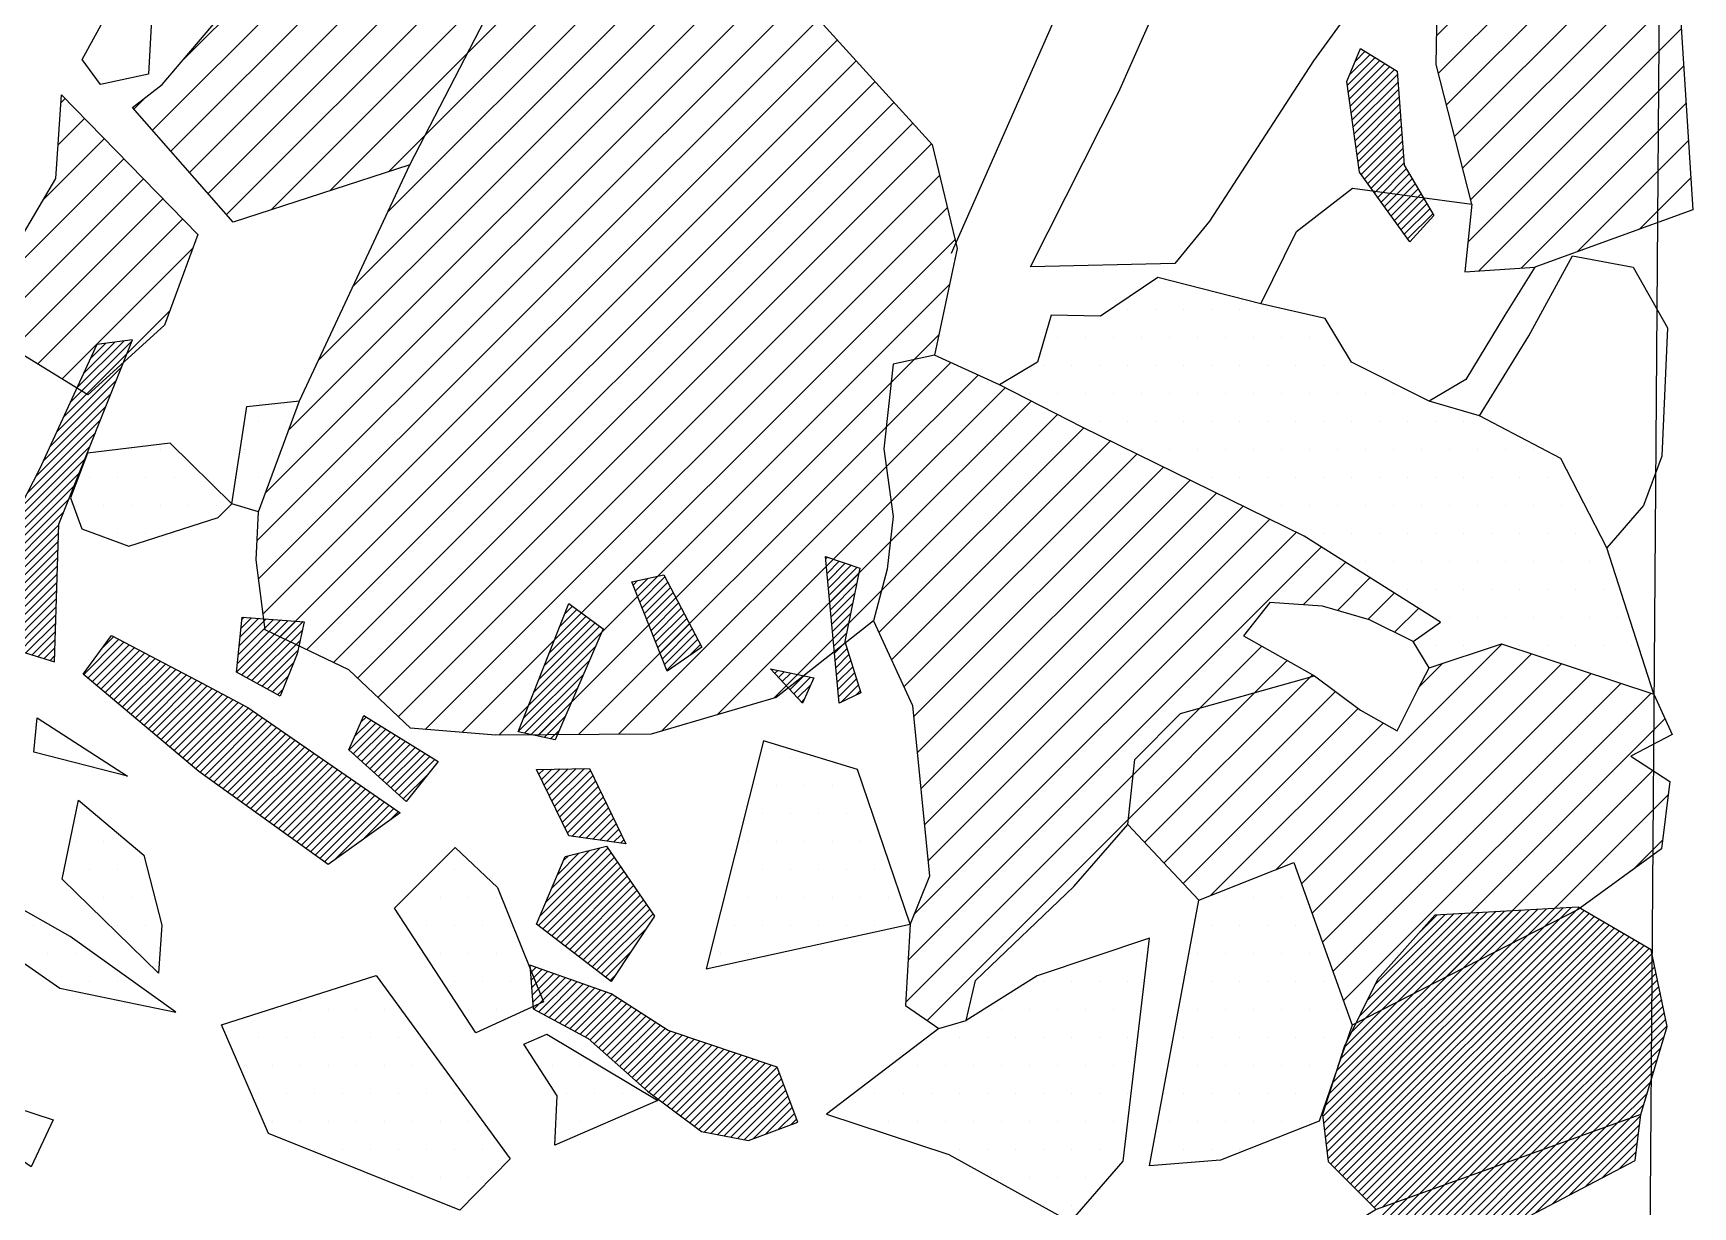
# Model space of a CAD drawing. Header units: metres. Extents: x -3.87 to -2.45, y -18.92 to -15.26.
# Drawn here: x -3.194 to -2.454, y -16.738 to -16.214 of the extents above; entities that cross this region are included whole.
import ezdxf

# ---------------------------------------------------------------- set-up
doc = ezdxf.new("R2010")
doc.units = ezdxf.units.M
doc.header["$LTSCALE"] = 25
doc.header["$MEASUREMENT"] = 0
doc.linetypes.add('STRICHPUNKTX2', pattern=[2, 1, -0.5, 0, -0.5])
doc.layers.get('0').update_dxf_attribs({"linetype": 'CONTINUOUS'})
for name, color, linetype in [('FEUER', 1, 'CONTINUOUS'), ('GRABUNGSGRENZE', 3, 'STRICHPUNKTX2'), ('KNOCHEN', 2, 'CONTINUOUS'), ('KNOCHENSCHRAFF', 2, 'CONTINUOUS'), ('STEINE', 4, 'CONTINUOUS'), ('STEINESCHRAFF', 4, 'CONTINUOUS')]:
    doc.layers.add(name, color=color, linetype=linetype)

# ---------------------------------------------------------------- blocks, each defined once
blk = doc.blocks.new('*X3')
at = {"color": 0}
for p, q in [((-317.754, -1637.923), (-314.996, -1635.164)), ((-317.454, -1637.269), (-315.364, -1635.178)), ((-318.055, -1638.576), (-315.229, -1635.751)), ((-317.154, -1636.615), (-315.769, -1635.231)), ((-316.854, -1635.962), (-316.175, -1635.283)), ((-318.355, -1639.23), (-315.463, -1636.339)), ((-318.655, -1639.884), (-315.697, -1636.926)), ((-319.289, -1641.225), (-316.164, -1638.1)), ((-318.955, -1640.537), (-315.93, -1637.513)), ((-319.666, -1641.956), (-316.398, -1638.687)), ((-320.043, -1642.686), (-316.631, -1639.275)), ((-320.42, -1643.417), (-316.865, -1639.862)), ((-321.174, -1644.878), (-317.332, -1641.036)), ((-320.797, -1644.147), (-317.099, -1640.449)), ((-321.55, -1645.608), (-317.566, -1641.623)), ((-321.927, -1646.338), (-317.8, -1642.211)), ((-322.304, -1647.069), (-318.033, -1642.798)), ((-323.058, -1648.53), (-318.267, -1643.738)), ((-322.681, -1647.799), (-318.254, -1643.372)), ((-323.319, -1649.144), (-318.279, -1644.104)), ((-323.085, -1649.264), (-318.291, -1644.47)), ((-322.851, -1649.384), (-318.304, -1644.836)), ((-284.073, -1644.9), (-283.996, -1644.823)), ((-322.617, -1649.503), (-318.316, -1645.202)), ((-322.383, -1649.623), (-318.328, -1645.568)), ((-284.043, -1645.224), (-283.731, -1644.911)), ((-284.013, -1645.547), (-283.466, -1645)), ((-283.983, -1645.87), (-283.2, -1645.088)), ((-283.953, -1646.194), (-282.935, -1645.177)), ((-283.922, -1646.517), (-282.67, -1645.265)), ((-283.892, -1646.841), (-282.601, -1645.549)), ((-322.15, -1649.743), (-318.341, -1645.934)), ((-321.916, -1649.862), (-318.353, -1646.299)), ((-292.658, -1646.06), (-292.456, -1645.859)), ((-292.557, -1646.313), (-292.007, -1645.763)), ((-292.457, -1646.566), (-291.557, -1645.666)), ((-292.356, -1646.819), (-291.237, -1645.7)), ((-292.256, -1647.073), (-291.116, -1645.932)), ((-292.155, -1647.326), (-290.994, -1646.165)), ((-283.862, -1647.164), (-282.691, -1645.993)), ((-321.682, -1649.982), (-318.365, -1646.665)), ((-321.448, -1650.101), (-318.378, -1647.031)), ((-295.705, -1647.339), (-295.366, -1647.001)), ((-292.055, -1647.579), (-290.873, -1646.397)), ((-291.955, -1647.832), (-290.751, -1646.629)), ((-291.854, -1648.085), (-290.63, -1646.861)), ((-283.832, -1647.487), (-282.782, -1646.437)), ((-283.802, -1647.811), (-282.872, -1646.881)), ((-321.214, -1650.221), (-318.39, -1647.397)), ((-319.727, -1649.087), (-318.402, -1647.763)), ((-310.333, -1649.947), (-308.031, -1647.644)), ((-310.299, -1649.559), (-308.36, -1647.62)), ((-310.258, -1649.164), (-308.689, -1647.595)), ((-310.216, -1648.769), (-309.018, -1647.571)), ((-310.175, -1648.375), (-309.347, -1647.546)), ((-310.134, -1647.98), (-309.676, -1647.522)), ((-310.105, -1650.073), (-307.702, -1647.669)), ((-310.092, -1647.585), (-310.005, -1647.497)), ((-309.878, -1650.198), (-307.372, -1647.693)), ((-296.85, -1650.253), (-294.347, -1647.749)), ((-296.621, -1649.67), (-294.55, -1647.599)), ((-296.392, -1649.087), (-294.754, -1647.45)), ((-296.163, -1648.505), (-294.958, -1647.3)), ((-295.934, -1647.922), (-295.162, -1647.15)), ((-291.754, -1648.338), (-290.509, -1647.093)), ((-291.653, -1648.591), (-290.387, -1647.325)), ((-291.553, -1648.844), (-290.266, -1647.557)), ((-291.452, -1649.097), (-290.144, -1647.789)), ((-283.771, -1648.134), (-282.962, -1647.325)), ((-283.741, -1648.457), (-283.053, -1647.769)), ((-319.457, -1649.171), (-318.415, -1648.129)), ((-319.187, -1649.255), (-318.427, -1648.495)), ((-317.164, -1650.06), (-315.582, -1648.478)), ((-316.3, -1648.843), (-315.813, -1648.356)), ((-309.65, -1650.324), (-307.407, -1648.082)), ((-309.422, -1650.45), (-307.504, -1648.532)), ((-297.309, -1651.418), (-294.066, -1648.176)), ((-297.079, -1650.835), (-294.143, -1647.899)), ((-291.352, -1649.35), (-290.023, -1648.021)), ((-291.251, -1649.603), (-289.901, -1648.253)), ((-291.151, -1649.856), (-289.78, -1648.485)), ((-283.711, -1648.781), (-283.143, -1648.213)), ((-318.917, -1649.339), (-318.439, -1648.861)), ((-318.648, -1649.423), (-318.452, -1649.226)), ((-316.972, -1650.221), (-315.35, -1648.6)), ((-316.78, -1650.383), (-315.119, -1648.722)), ((-316.588, -1650.545), (-314.887, -1648.844)), ((-316.396, -1650.706), (-314.656, -1648.966)), ((-316.204, -1650.868), (-314.424, -1649.088)), ((-316.012, -1651.03), (-314.193, -1649.21)), ((-309.195, -1650.576), (-307.6, -1648.982)), ((-297.538, -1652.001), (-294.337, -1648.8)), ((-290.155, -1649.214), (-289.658, -1648.718)), ((-283.681, -1649.104), (-283.201, -1648.624)), ((-283.651, -1649.427), (-283.117, -1648.894)), ((-283.62, -1649.751), (-283.033, -1649.163)), ((-315.82, -1651.191), (-313.961, -1649.333)), ((-315.628, -1651.353), (-313.73, -1649.455)), ((-315.436, -1651.514), (-313.498, -1649.577)), ((-315.244, -1651.676), (-313.267, -1649.699)), ((-315.052, -1651.838), (-313.036, -1649.821)), ((-314.86, -1651.999), (-312.804, -1649.943)), ((-308.967, -1650.702), (-307.795, -1649.53)), ((-297.767, -1652.583), (-294.607, -1649.424)), ((-286.517, -1649.819), (-286.503, -1649.805)), ((-286.347, -1650.002), (-286.211, -1649.867)), ((-286.176, -1650.185), (-285.919, -1649.928)), ((-286.005, -1650.368), (-285.627, -1649.99)), ((-283.59, -1650.074), (-282.949, -1649.433)), ((-283.56, -1650.397), (-282.865, -1649.703)), ((-283.53, -1650.721), (-282.782, -1649.973)), ((-314.669, -1652.161), (-312.573, -1650.065)), ((-314.477, -1652.323), (-312.341, -1650.187)), ((-314.285, -1652.484), (-312.11, -1650.309)), ((-314.093, -1652.646), (-311.879, -1650.432)), ((-313.901, -1652.808), (-311.649, -1650.555)), ((-313.709, -1652.969), (-311.418, -1650.678)), ((-308.739, -1650.828), (-308.037, -1650.125)), ((-308.512, -1650.954), (-308.278, -1650.72)), ((-297.495, -1652.665), (-294.877, -1650.048)), ((-297.205, -1652.729), (-295.148, -1650.672)), ((-285.835, -1650.551), (-285.336, -1650.052)), ((-285.664, -1650.734), (-285.044, -1650.113)), ((-285.494, -1650.917), (-284.752, -1650.175)), ((-285.323, -1651.1), (-284.734, -1650.511)), ((-283.5, -1651.044), (-282.698, -1650.242)), ((-283.398, -1651.296), (-282.614, -1650.512)), ((-313.517, -1653.131), (-311.188, -1650.801)), ((-313.325, -1653.292), (-310.957, -1650.925)), ((-313.133, -1653.454), (-310.727, -1651.048)), ((-312.941, -1653.616), (-310.496, -1651.171)), ((-312.749, -1653.777), (-310.266, -1651.294)), ((-312.557, -1653.939), (-310.035, -1651.417)), ((-296.915, -1652.792), (-295.418, -1651.296)), ((-285.152, -1651.283), (-285.029, -1651.159)), ((-282.727, -1650.979), (-282.53, -1650.782)), ((-312.365, -1654.101), (-309.807, -1651.542)), ((-312.174, -1654.262), (-309.598, -1651.687)), ((-311.978, -1654.421), (-309.389, -1651.831)), ((-311.773, -1654.568), (-309.18, -1651.976)), ((-311.567, -1654.716), (-308.971, -1652.121)), ((-305.326, -1653.426), (-304.124, -1652.223)), ((-305.075, -1652.821), (-304.342, -1652.088)), ((-304.805, -1652.197), (-304.561, -1651.953)), ((-296.625, -1652.856), (-295.689, -1651.92)), ((-311.361, -1654.864), (-308.762, -1652.265)), ((-311.155, -1655.011), (-308.553, -1652.41)), ((-310.949, -1655.159), (-308.344, -1652.554)), ((-310.743, -1655.307), (-308.135, -1652.699)), ((-310.537, -1655.454), (-307.927, -1652.844)), ((-305.14, -1653.593), (-303.905, -1652.357)), ((-304.954, -1653.761), (-303.686, -1652.492)), ((-304.768, -1653.928), (-303.467, -1652.627)), ((-304.582, -1654.096), (-303.248, -1652.762)), ((-304.396, -1654.263), (-303.03, -1652.896)), ((-296.335, -1652.919), (-295.959, -1652.544)), ((-310.331, -1655.602), (-307.718, -1652.988)), ((-310.126, -1655.75), (-307.509, -1653.133)), ((-309.92, -1655.897), (-307.3, -1653.278)), ((-309.714, -1656.045), (-307.091, -1653.422)), ((-309.508, -1656.193), (-306.882, -1653.567)), ((-309.302, -1656.34), (-306.673, -1653.711)), ((-304.21, -1654.431), (-302.811, -1653.031)), ((-304.024, -1654.598), (-302.592, -1653.166)), ((-303.838, -1654.766), (-302.373, -1653.301)), ((-303.652, -1654.933), (-302.154, -1653.435)), ((-303.466, -1655.101), (-301.936, -1653.57)), ((-303.28, -1655.268), (-301.717, -1653.705)), ((-309.096, -1656.488), (-306.464, -1653.856)), ((-308.89, -1656.636), (-306.255, -1654.001)), ((-308.684, -1656.784), (-306.046, -1654.145)), ((-308.479, -1656.931), (-305.837, -1654.29)), ((-308.273, -1657.079), (-305.628, -1654.435)), ((-303.094, -1655.436), (-301.498, -1653.84)), ((-296.856, -1654.501), (-296.638, -1654.283)), ((-296.741, -1654.74), (-296.276, -1654.275)), ((-296.626, -1654.978), (-295.915, -1654.267)), ((-296.511, -1655.217), (-295.554, -1654.259)), ((-296.396, -1655.455), (-295.192, -1654.252)), ((-296.281, -1655.694), (-294.831, -1654.244)), ((-296.166, -1655.932), (-294.564, -1654.331)), ((-308.067, -1657.227), (-305.419, -1654.579)), ((-307.861, -1657.374), (-305.21, -1654.724)), ((-307.655, -1657.522), (-305.002, -1654.868)), ((-307.449, -1657.67), (-304.793, -1655.013)), ((-307.243, -1657.817), (-304.584, -1655.158)), ((-302.908, -1655.603), (-301.814, -1654.51)), ((-296.051, -1656.171), (-294.449, -1654.569)), ((-295.936, -1656.409), (-294.334, -1654.807)), ((-295.821, -1656.648), (-294.218, -1655.045)), ((-307.037, -1657.965), (-304.375, -1655.302)), ((-306.832, -1658.113), (-304.166, -1655.447)), ((-306.626, -1658.26), (-303.957, -1655.592)), ((-306.42, -1658.408), (-303.748, -1655.736)), ((-306.005, -1658.347), (-303.539, -1655.881)), ((-295.706, -1656.886), (-294.103, -1655.283)), ((-295.591, -1657.125), (-293.987, -1655.522)), ((-295.385, -1657.273), (-293.872, -1655.76)), ((-304.77, -1657.465), (-303.33, -1656.025)), ((-303.535, -1656.584), (-303.121, -1656.17)), ((-295.075, -1657.316), (-293.757, -1655.998)), ((-294.765, -1657.36), (-293.641, -1656.236)), ((-294.455, -1657.403), (-293.526, -1656.474)), ((-294.145, -1657.447), (-293.411, -1656.712)), ((-293.835, -1657.49), (-293.295, -1656.951)), ((-293.525, -1657.534), (-293.18, -1657.189)), ((-296.882, -1661.245), (-293.643, -1658.005)), ((-296.802, -1660.811), (-293.787, -1657.796)), ((-296.541, -1660.197), (-294.128, -1657.784)), ((-296.281, -1659.583), (-294.6, -1657.901)), ((-296.021, -1658.969), (-295.071, -1658.019)), ((-295.76, -1658.355), (-295.542, -1658.137)), ((-293.215, -1657.577), (-293.064, -1657.427)), ((-296.683, -1661.399), (-293.498, -1658.214)), ((-296.483, -1661.553), (-293.354, -1658.424)), ((-296.283, -1661.706), (-293.21, -1658.633)), ((-296.083, -1661.86), (-293.066, -1658.843)), ((-295.884, -1662.014), (-292.922, -1659.052)), ((-295.684, -1662.168), (-292.778, -1659.262)), ((-295.484, -1662.321), (-292.634, -1659.471)), ((-295.284, -1662.475), (-292.49, -1659.681)), ((-295.085, -1662.629), (-292.346, -1659.89)), ((-294.885, -1662.783), (-292.201, -1660.1)), ((-294.685, -1662.937), (-292.057, -1660.309)), ((-294.485, -1663.09), (-291.913, -1660.518)), ((-294.285, -1663.244), (-291.769, -1660.728)), ((-294.086, -1663.398), (-292.065, -1661.378)), ((-293.886, -1663.552), (-292.774, -1662.44)), ((-297.266, -1663.043), (-297.252, -1663.029)), ((-297.24, -1663.371), (-296.991, -1663.121)), ((-297.215, -1663.698), (-296.729, -1663.213)), ((-297.189, -1664.026), (-296.468, -1663.305)), ((-297.163, -1664.354), (-296.207, -1663.398)), ((-297.137, -1664.682), (-295.945, -1663.49)), ((-297.084, -1664.982), (-295.684, -1663.582)), ((-296.854, -1665.106), (-295.422, -1663.674)), ((-296.625, -1665.23), (-295.161, -1663.766)), ((-296.396, -1665.355), (-294.9, -1663.858)), ((-296.167, -1665.479), (-294.638, -1663.95)), ((-295.937, -1665.603), (-294.377, -1664.043)), ((-293.686, -1663.706), (-293.483, -1663.502)), ((-295.708, -1665.727), (-294.115, -1664.135)), ((-295.479, -1665.852), (-293.854, -1664.227)), ((-295.249, -1665.976), (-293.601, -1664.328)), ((-295.02, -1666.1), (-293.386, -1664.466)), ((-294.791, -1666.225), (-293.17, -1664.604)), ((-294.58, -1666.367), (-292.955, -1664.742)), ((-294.393, -1666.533), (-292.739, -1664.88)), ((-294.205, -1666.699), (-292.524, -1665.018)), ((-294.018, -1666.865), (-292.308, -1665.156)), ((-293.83, -1667.031), (-292.093, -1665.294)), ((-293.643, -1667.197), (-291.877, -1665.432)), ((-293.455, -1667.364), (-291.662, -1665.57)), ((-293.267, -1667.53), (-291.446, -1665.708)), ((-293.08, -1667.696), (-291.23, -1665.846)), ((-292.892, -1667.862), (-290.998, -1665.967)), ((-292.705, -1668.028), (-290.734, -1666.057)), ((-292.517, -1668.194), (-290.47, -1666.146)), ((-292.33, -1668.36), (-290.205, -1666.235)), ((-292.142, -1668.526), (-289.941, -1666.324)), ((-291.95, -1668.687), (-289.676, -1666.413)), ((-291.748, -1668.838), (-289.412, -1666.502)), ((-291.545, -1668.989), (-289.148, -1666.592)), ((-291.343, -1669.14), (-288.883, -1666.681)), ((-291.14, -1669.291), (-288.619, -1666.77)), ((-290.937, -1669.442), (-288.354, -1666.859)), ((-290.735, -1669.593), (-288.09, -1666.948)), ((-290.532, -1669.744), (-287.826, -1667.037)), ((-290.33, -1669.895), (-287.561, -1667.127)), ((-290.127, -1670.046), (-287.297, -1667.216)), ((-289.925, -1670.197), (-287.032, -1667.305)), ((-289.722, -1670.348), (-286.768, -1667.394)), ((-289.478, -1670.458), (-286.504, -1667.483)), ((-289.183, -1670.516), (-286.239, -1667.572)), ((-288.887, -1670.574), (-286.141, -1667.828)), ((-288.591, -1670.631), (-286.045, -1668.085)), ((-288.295, -1670.689), (-285.948, -1668.342)), ((-288, -1670.747), (-285.852, -1668.599)), ((-287.704, -1670.805), (-285.756, -1668.857)), ((-287.312, -1670.767), (-285.659, -1669.114)), ((-286.749, -1670.557), (-285.563, -1669.371)), ((-286.187, -1670.348), (-285.467, -1669.628)), ((-285.624, -1670.139), (-285.37, -1669.885))]:
    blk.add_line(p, q, dxfattribs=at)
blk = doc.blocks.new('*X4')
at = {"color": 0}
for p, q in [((-261.914, -1669.763), (-252.706, -1660.556)), ((-261.875, -1670.079), (-252.332, -1660.535)), ((-261.837, -1670.394), (-251.957, -1660.514)), ((-261.803, -1669.299), (-253.081, -1660.577)), ((-261.799, -1670.709), (-251.583, -1660.493)), ((-261.76, -1671.024), (-251.209, -1660.472)), ((-261.722, -1671.339), (-250.834, -1660.452)), ((-261.684, -1671.655), (-250.488, -1660.459)), ((-261.635, -1668.777), (-253.455, -1660.597)), ((-261.558, -1671.882), (-250.264, -1660.589)), ((-261.466, -1668.255), (-253.829, -1660.618)), ((-261.381, -1672.059), (-250.04, -1660.718)), ((-261.298, -1667.733), (-254.204, -1660.639)), ((-261.204, -1672.236), (-249.816, -1660.848)), ((-261.13, -1667.212), (-254.578, -1660.66)), ((-261.028, -1672.413), (-249.593, -1660.978)), ((-260.962, -1666.69), (-254.953, -1660.681)), ((-260.851, -1672.589), (-249.369, -1661.107)), ((-260.628, -1666.003), (-255.327, -1660.702)), ((-260.286, -1665.307), (-255.701, -1660.722)), ((-259.944, -1664.611), (-256.076, -1660.743)), ((-259.601, -1663.915), (-256.45, -1660.764)), ((-257.638, -1661.598), (-256.824, -1660.785)), ((-260.674, -1672.766), (-249.145, -1661.237)), ((-260.497, -1672.943), (-248.921, -1661.366)), ((-260.321, -1673.12), (-248.697, -1661.496)), ((-260.144, -1673.297), (-248.473, -1661.626)), ((-259.967, -1673.474), (-248.249, -1661.755)), ((-259.791, -1673.651), (-248.025, -1661.885)), ((-259.614, -1673.827), (-247.801, -1662.014)), ((-259.25, -1673.817), (-247.577, -1662.144)), ((-258.699, -1673.62), (-247.353, -1662.273)), ((-258.147, -1673.422), (-247.226, -1662.5)), ((-257.596, -1673.224), (-247.165, -1662.793)), ((-257.044, -1673.026), (-247.104, -1663.085)), ((-256.493, -1672.828), (-247.043, -1663.378)), ((-255.941, -1672.63), (-246.982, -1663.67)), ((-255.39, -1672.432), (-246.921, -1663.963)), ((-254.838, -1672.234), (-246.86, -1664.256)), ((-254.287, -1672.036), (-246.799, -1664.548)), ((-253.735, -1671.838), (-246.738, -1664.841)), ((-253.184, -1671.64), (-246.677, -1665.133)), ((-252.632, -1671.442), (-246.616, -1665.426)), ((-252.081, -1671.244), (-246.555, -1665.718)), ((-251.529, -1671.046), (-246.684, -1666.201)), ((-250.978, -1670.848), (-246.835, -1666.705)), ((-250.426, -1670.65), (-246.986, -1667.21)), ((-249.875, -1670.452), (-247.137, -1667.714)), ((-249.323, -1670.254), (-247.288, -1668.219)), ((-248.772, -1670.057), (-247.438, -1668.723)), ((-248.22, -1669.859), (-247.589, -1669.227)), ((-252.42, -1674.058), (-248.22, -1669.859)), ((-251.674, -1673.666), (-247.73, -1669.722)), ((-255.403, -1675.627), (-250.426, -1670.65)), ((-254.657, -1675.235), (-249.875, -1670.452)), ((-253.911, -1674.842), (-249.323, -1670.254)), ((-253.166, -1674.45), (-248.772, -1670.057)), ((-250.929, -1673.274), (-247.781, -1670.126)), ((-250.183, -1672.882), (-247.831, -1670.53)), ((-258.386, -1677.195), (-252.632, -1671.442)), ((-257.64, -1676.803), (-252.081, -1671.244)), ((-256.894, -1676.411), (-251.529, -1671.046)), ((-256.148, -1676.019), (-250.978, -1670.848)), ((-249.437, -1672.49), (-247.882, -1670.934)), ((-248.691, -1672.097), (-247.933, -1671.339)), ((-260.623, -1678.372), (-254.287, -1672.036)), ((-259.877, -1677.98), (-253.735, -1671.838)), ((-259.131, -1677.587), (-253.184, -1671.64)), ((-263.605, -1679.94), (-256.493, -1672.828)), ((-262.86, -1679.548), (-255.941, -1672.63)), ((-262.114, -1679.156), (-255.39, -1672.432)), ((-261.368, -1678.764), (-254.838, -1672.234)), ((-267.775, -1682.695), (-258.699, -1673.62)), ((-267.596, -1682.87), (-258.147, -1673.422)), ((-267.417, -1683.045), (-257.596, -1673.224)), ((-264.351, -1680.332), (-257.044, -1673.026))]:
    blk.add_line(p, q, dxfattribs=at)
blk = doc.blocks.new('*X5')
at = {"color": 0}
for p, q in [((-260.814, -1623.762), (-259.578, -1622.526)), ((-260.713, -1623.308), (-259.796, -1622.39)), ((-260.463, -1622.704), (-260.013, -1622.254)), ((-260.771, -1624.073), (-259.361, -1622.662)), ((-260.728, -1624.383), (-259.143, -1622.798)), ((-260.685, -1624.694), (-258.926, -1622.935)), ((-260.641, -1625.004), (-258.708, -1623.071)), ((-260.598, -1625.314), (-258.578, -1623.294)), ((-260.555, -1625.625), (-258.554, -1623.623)), ((-260.512, -1625.935), (-258.53, -1623.953)), ((-260.469, -1626.246), (-258.506, -1624.282)), ((-260.426, -1626.556), (-258.482, -1624.612)), ((-260.383, -1626.867), (-258.458, -1624.941)), ((-260.34, -1627.177), (-258.434, -1625.271)), ((-260.297, -1627.487), (-258.41, -1625.6)), ((-260.2, -1627.744), (-258.386, -1625.93)), ((-260.052, -1627.95), (-258.362, -1626.26)), ((-259.904, -1628.155), (-258.338, -1626.589)), ((-259.756, -1628.361), (-258.314, -1626.919)), ((-259.608, -1628.566), (-258.29, -1627.248)), ((-259.459, -1628.772), (-258.186, -1627.498)), ((-259.311, -1628.977), (-258.055, -1627.721)), ((-259.163, -1629.183), (-257.924, -1627.943)), ((-259.015, -1629.388), (-257.792, -1628.165)), ((-258.867, -1629.594), (-257.661, -1628.388)), ((-258.719, -1629.799), (-257.53, -1628.61)), ((-258.571, -1630.004), (-257.399, -1628.832)), ((-258.423, -1630.21), (-257.267, -1629.055)), ((-258.275, -1630.415), (-257.136, -1629.277)), ((-258.127, -1630.621), (-257.005, -1629.499))]:
    blk.add_line(p, q, dxfattribs=at)
blk = doc.blocks.new('*X13')
at = {"color": 0}
for p, q in [((-256.829, -1621.545), (-246.895, -1611.611)), ((-301.932, -1625.989), (-288.645, -1612.703)), ((-300.043, -1622.332), (-290.17, -1612.459)), ((-256.751, -1623.235), (-246.461, -1612.945)), ((-303.602, -1629.427), (-288.042, -1613.867)), ((-305.147, -1632.74), (-287.439, -1615.032)), ((-256.393, -1624.645), (-246.355, -1614.606)), ((-314.089, -1625.772), (-303.888, -1615.571)), ((-313.262, -1626.713), (-302.144, -1615.595)), ((-312.435, -1627.653), (-300.4, -1615.618)), ((-311.607, -1628.594), (-299.325, -1616.311)), ((-306.693, -1636.053), (-286.836, -1616.196)), ((-256.036, -1626.055), (-246.248, -1616.268)), ((-312.678, -1622.593), (-307.151, -1617.066)), ((-310.78, -1629.534), (-298.411, -1617.166)), ((-308.007, -1639.136), (-286.232, -1617.361)), ((-255.678, -1627.465), (-246.142, -1617.929)), ((-309.052, -1641.949), (-285.629, -1618.525)), ((-308.802, -1629.324), (-298.154, -1618.676)), ((-255.32, -1628.875), (-246.036, -1619.591)), ((-309.428, -1644.092), (-285.026, -1619.69)), ((-309.358, -1645.789), (-284.398, -1620.83)), ((-309.153, -1647.353), (-283.556, -1621.756)), ((-255.443, -1630.766), (-245.929, -1621.252)), ((-306.186, -1628.476), (-300.043, -1622.332)), ((-308.403, -1648.37), (-282.714, -1622.682)), ((-254.954, -1632.044), (-245.823, -1622.913)), ((-307.208, -1648.943), (-281.873, -1623.608)), ((-318.169, -1624.549), (-317.983, -1624.363)), ((-314.916, -1624.831), (-314.403, -1624.318)), ((-306.014, -1649.516), (-281.031, -1624.534)), ((-253.063, -1631.921), (-245.717, -1624.575)), ((-318.3, -1626.447), (-317.111, -1625.258)), ((-304.942, -1650.213), (-280.189, -1625.459)), ((-318.956, -1628.872), (-316.238, -1626.154)), ((-303.57, -1627.627), (-301.932, -1625.989)), ((-250.572, -1631.198), (-245.61, -1626.236)), ((-322.503, -1634.186), (-315.366, -1627.049)), ((-304.033, -1651.072), (-279.347, -1626.385)), ((-303.124, -1651.931), (-278.991, -1627.797)), ((-321.408, -1634.859), (-314.493, -1627.944)), ((-247.801, -1630.195), (-245.504, -1627.898)), ((-320.313, -1635.531), (-313.621, -1628.839)), ((-301.928, -1652.502), (-278.648, -1629.221)), ((-319.217, -1636.204), (-312.748, -1629.734)), ((-300.293, -1652.635), (-278.304, -1630.645)), ((-318.122, -1636.876), (-312.297, -1631.051)), ((-298.646, -1652.755), (-278.55, -1632.66)), ((-317.027, -1637.548), (-313.324, -1633.845)), ((-280.128, -1636.005), (-279.036, -1634.913)), ((-281.371, -1639.016), (-278.495, -1636.14)), ((-281.37, -1640.783), (-277.281, -1636.694)), ((-281.156, -1637.033), (-280.128, -1636.005)), ((-296.866, -1652.743), (-281.156, -1637.033)), ((-281.159, -1642.34), (-276.077, -1637.258)), ((-281.193, -1644.141), (-274.91, -1637.858)), ((-281.575, -1646.291), (-273.743, -1638.459)), ((-295.086, -1652.731), (-281.371, -1639.016)), ((-281.697, -1648.181), (-272.574, -1639.058)), ((-281.141, -1649.393), (-271.388, -1639.639)), ((-280.585, -1650.604), (-270.201, -1640.221)), ((-293.305, -1652.718), (-281.37, -1640.783)), ((-280.153, -1651.94), (-269.015, -1640.802)), ((-279.992, -1653.547), (-267.829, -1641.384)), ((-291.393, -1652.574), (-281.159, -1642.34)), ((-279.831, -1655.153), (-266.643, -1641.965)), ((-279.67, -1656.76), (-265.456, -1642.547)), ((-279.508, -1658.367), (-264.27, -1643.128)), ((-280.135, -1660.761), (-263.084, -1643.71)), ((-288.892, -1651.841), (-281.193, -1644.141)), ((-280.4, -1662.794), (-261.969, -1644.363)), ((-262.779, -1646.941), (-260.885, -1645.047)), ((-286.391, -1651.107), (-281.575, -1646.291)), ((-261.26, -1647.19), (-259.801, -1645.73)), ((-259.893, -1647.59), (-258.717, -1646.414)), ((-258.705, -1648.17), (-257.633, -1647.098)), ((-267.393, -1651.555), (-264.624, -1648.786)), ((-263.982, -1658.75), (-253.925, -1648.694)), ((-262.855, -1659.391), (-252.597, -1649.133)), ((-264.932, -1650.861), (-263.495, -1649.424)), ((-262.389, -1660.692), (-251.27, -1649.573)), ((-261.922, -1661.993), (-249.942, -1650.013)), ((-257.624, -1650.624), (-256.552, -1649.552)), ((-269.853, -1657.55), (-262.471, -1650.168)), ((-262.471, -1650.168), (-262.365, -1650.062)), ((-261.455, -1663.294), (-248.614, -1650.453)), ((-270.577, -1656.507), (-264.932, -1650.861)), ((-268.997, -1658.461), (-261.346, -1650.811)), ((-260.988, -1664.595), (-247.286, -1650.893)), ((-270.369, -1654.53), (-267.393, -1651.555)), ((-268.141, -1659.373), (-260.336, -1651.569)), ((-266.914, -1659.915), (-259.217, -1652.218)), ((-260.026, -1665.401), (-246.656, -1652.031)), ((-256.402, -1663.544), (-247.191, -1654.333)), ((-280.506, -1664.668), (-270.369, -1654.53)), ((-252.777, -1661.688), (-246.515, -1655.425)), ((-279.552, -1665.481), (-270.577, -1656.507)), ((-248.083, -1658.761), (-246.754, -1657.432))]:
    blk.add_line(p, q, dxfattribs=at)
blk = doc.blocks.new('*X16')
at = {"color": 0}
for p, q in [((-268.75, -1632.5), (-268.75, -1632.5)), ((-270.625, -1633.75), (-270.625, -1633.75)), ((-269.375, -1633.75), (-269.375, -1633.75)), ((-268.125, -1633.75), (-268.125, -1633.75)), ((-266.875, -1633.75), (-266.875, -1633.75)), ((-265.625, -1633.75), (-265.625, -1633.75)), ((-264.375, -1633.75), (-264.375, -1633.75)), ((-273.75, -1635), (-273.75, -1635)), ((-272.5, -1635), (-272.5, -1635)), ((-271.25, -1635), (-271.25, -1635)), ((-270, -1635), (-270, -1635)), ((-268.75, -1635), (-268.75, -1635)), ((-267.5, -1635), (-267.5, -1635)), ((-266.25, -1635), (-266.25, -1635)), ((-265, -1635), (-265, -1635)), ((-263.75, -1635), (-263.75, -1635)), ((-262.5, -1635), (-262.5, -1635)), ((-274.375, -1636.25), (-274.375, -1636.25)), ((-273.125, -1636.25), (-273.125, -1636.25)), ((-271.875, -1636.25), (-271.875, -1636.25)), ((-270.625, -1636.25), (-270.625, -1636.25)), ((-269.375, -1636.25), (-269.375, -1636.25)), ((-268.125, -1636.25), (-268.125, -1636.25)), ((-266.875, -1636.25), (-266.875, -1636.25)), ((-265.625, -1636.25), (-265.625, -1636.25)), ((-264.375, -1636.25), (-264.375, -1636.25)), ((-263.125, -1636.25), (-263.125, -1636.25)), ((-261.875, -1636.25), (-261.875, -1636.25)), ((-260.625, -1636.25), (-260.625, -1636.25)), ((-275, -1637.5), (-275, -1637.5)), ((-273.75, -1637.5), (-273.75, -1637.5)), ((-272.5, -1637.5), (-272.5, -1637.5)), ((-271.25, -1637.5), (-271.25, -1637.5)), ((-270, -1637.5), (-270, -1637.5)), ((-268.75, -1637.5), (-268.75, -1637.5)), ((-267.5, -1637.5), (-267.5, -1637.5)), ((-266.25, -1637.5), (-266.25, -1637.5)), ((-265, -1637.5), (-265, -1637.5)), ((-263.75, -1637.5), (-263.75, -1637.5)), ((-262.5, -1637.5), (-262.5, -1637.5)), ((-261.25, -1637.5), (-261.25, -1637.5)), ((-260, -1637.5), (-260, -1637.5)), ((-258.75, -1637.5), (-258.75, -1637.5)), ((-309.375, -1638.75), (-309.375, -1638.75)), ((-308.125, -1638.75), (-308.125, -1638.75)), ((-273.125, -1638.75), (-273.125, -1638.75)), ((-271.875, -1638.75), (-271.875, -1638.75)), ((-270.625, -1638.75), (-270.625, -1638.75)), ((-269.375, -1638.75), (-269.375, -1638.75)), ((-268.125, -1638.75), (-268.125, -1638.75)), ((-266.875, -1638.75), (-266.875, -1638.75)), ((-265.625, -1638.75), (-265.625, -1638.75)), ((-264.375, -1638.75), (-264.375, -1638.75)), ((-263.125, -1638.75), (-263.125, -1638.75)), ((-261.875, -1638.75), (-261.875, -1638.75)), ((-260.625, -1638.75), (-260.625, -1638.75)), ((-259.375, -1638.75), (-259.375, -1638.75)), ((-258.125, -1638.75), (-258.125, -1638.75)), ((-256.875, -1638.75), (-256.875, -1638.75)), ((-255.625, -1638.75), (-255.625, -1638.75)), ((-315, -1640), (-315, -1640)), ((-313.75, -1640), (-313.75, -1640)), ((-310, -1640), (-310, -1640)), ((-308.75, -1640), (-308.75, -1640)), ((-270, -1640), (-270, -1640)), ((-268.75, -1640), (-268.75, -1640)), ((-267.5, -1640), (-267.5, -1640)), ((-266.25, -1640), (-266.25, -1640)), ((-265, -1640), (-265, -1640)), ((-263.75, -1640), (-263.75, -1640)), ((-262.5, -1640), (-262.5, -1640)), ((-261.25, -1640), (-261.25, -1640)), ((-260, -1640), (-260, -1640)), ((-258.75, -1640), (-258.75, -1640)), ((-257.5, -1640), (-257.5, -1640)), ((-256.25, -1640), (-256.25, -1640)), ((-255, -1640), (-255, -1640)), ((-253.75, -1640), (-253.75, -1640)), ((-252.5, -1640), (-252.5, -1640)), ((-316.875, -1641.25), (-316.875, -1641.25)), ((-315.625, -1641.25), (-315.625, -1641.25)), ((-314.375, -1641.25), (-314.375, -1641.25)), ((-313.125, -1641.25), (-313.125, -1641.25)), ((-311.875, -1641.25), (-311.875, -1641.25)), ((-309.375, -1641.25), (-309.375, -1641.25)), ((-266.875, -1641.25), (-266.875, -1641.25)), ((-265.625, -1641.25), (-265.625, -1641.25)), ((-264.375, -1641.25), (-264.375, -1641.25)), ((-263.125, -1641.25), (-263.125, -1641.25)), ((-261.875, -1641.25), (-261.875, -1641.25)), ((-260.625, -1641.25), (-260.625, -1641.25)), ((-259.375, -1641.25), (-259.375, -1641.25)), ((-258.125, -1641.25), (-258.125, -1641.25)), ((-256.875, -1641.25), (-256.875, -1641.25)), ((-255.625, -1641.25), (-255.625, -1641.25)), ((-254.375, -1641.25), (-254.375, -1641.25)), ((-253.125, -1641.25), (-253.125, -1641.25)), ((-251.875, -1641.25), (-251.875, -1641.25)), ((-317.5, -1642.5), (-317.5, -1642.5)), ((-316.25, -1642.5), (-316.25, -1642.5)), ((-315, -1642.5), (-315, -1642.5)), ((-313.75, -1642.5), (-313.75, -1642.5)), ((-312.5, -1642.5), (-312.5, -1642.5)), ((-311.25, -1642.5), (-311.25, -1642.5)), ((-310, -1642.5), (-310, -1642.5)), ((-265, -1642.5), (-265, -1642.5)), ((-263.75, -1642.5), (-263.75, -1642.5)), ((-262.5, -1642.5), (-262.5, -1642.5)), ((-261.25, -1642.5), (-261.25, -1642.5)), ((-260, -1642.5), (-260, -1642.5)), ((-258.75, -1642.5), (-258.75, -1642.5)), ((-257.5, -1642.5), (-257.5, -1642.5)), ((-256.25, -1642.5), (-256.25, -1642.5)), ((-255, -1642.5), (-255, -1642.5)), ((-253.75, -1642.5), (-253.75, -1642.5)), ((-252.5, -1642.5), (-252.5, -1642.5)), ((-251.25, -1642.5), (-251.25, -1642.5)), ((-315.625, -1643.75), (-315.625, -1643.75)), ((-314.375, -1643.75), (-314.375, -1643.75)), ((-261.875, -1643.75), (-261.875, -1643.75)), ((-260.625, -1643.75), (-260.625, -1643.75)), ((-259.375, -1643.75), (-259.375, -1643.75)), ((-258.125, -1643.75), (-258.125, -1643.75)), ((-256.875, -1643.75), (-256.875, -1643.75)), ((-255.625, -1643.75), (-255.625, -1643.75)), ((-254.375, -1643.75), (-254.375, -1643.75)), ((-253.125, -1643.75), (-253.125, -1643.75)), ((-251.875, -1643.75), (-251.875, -1643.75)), ((-250.625, -1643.75), (-250.625, -1643.75)), ((-260, -1645), (-260, -1645)), ((-258.75, -1645), (-258.75, -1645)), ((-257.5, -1645), (-257.5, -1645)), ((-256.25, -1645), (-256.25, -1645)), ((-255, -1645), (-255, -1645)), ((-253.75, -1645), (-253.75, -1645)), ((-252.5, -1645), (-252.5, -1645)), ((-251.25, -1645), (-251.25, -1645)), ((-250, -1645), (-250, -1645)), ((-258.125, -1646.25), (-258.125, -1646.25)), ((-256.875, -1646.25), (-256.875, -1646.25)), ((-255.625, -1646.25), (-255.625, -1646.25)), ((-254.375, -1646.25), (-254.375, -1646.25)), ((-253.125, -1646.25), (-253.125, -1646.25)), ((-251.875, -1646.25), (-251.875, -1646.25)), ((-250.625, -1646.25), (-250.625, -1646.25)), ((-249.375, -1646.25), (-249.375, -1646.25)), ((-256.25, -1647.5), (-256.25, -1647.5)), ((-255, -1647.5), (-255, -1647.5)), ((-253.75, -1647.5), (-253.75, -1647.5)), ((-252.5, -1647.5), (-252.5, -1647.5)), ((-251.25, -1647.5), (-251.25, -1647.5)), ((-250, -1647.5), (-250, -1647.5)), ((-248.75, -1647.5), (-248.75, -1647.5)), ((-256.875, -1648.75), (-256.875, -1648.75)), ((-255.625, -1648.75), (-255.625, -1648.75)), ((-254.375, -1648.75), (-254.375, -1648.75)), ((-253.125, -1648.75), (-253.125, -1648.75)), ((-251.875, -1648.75), (-251.875, -1648.75)), ((-250.625, -1648.75), (-250.625, -1648.75)), ((-249.375, -1648.75), (-249.375, -1648.75)), ((-248.125, -1648.75), (-248.125, -1648.75)), ((-248.75, -1650), (-248.75, -1650)), ((-247.5, -1650), (-247.5, -1650)), ((-286.875, -1653.75), (-286.875, -1653.75)), ((-285.625, -1653.75), (-285.625, -1653.75)), ((-286.25, -1655), (-286.25, -1655)), ((-285, -1655), (-285, -1655)), ((-283.75, -1655), (-283.75, -1655)), ((-282.5, -1655), (-282.5, -1655)), ((-316.875, -1656.25), (-316.875, -1656.25)), ((-286.875, -1656.25), (-286.875, -1656.25)), ((-285.625, -1656.25), (-285.625, -1656.25)), ((-284.375, -1656.25), (-284.375, -1656.25)), ((-283.125, -1656.25), (-283.125, -1656.25)), ((-317.5, -1657.5), (-317.5, -1657.5)), ((-316.25, -1657.5), (-316.25, -1657.5)), ((-287.5, -1657.5), (-287.5, -1657.5)), ((-286.25, -1657.5), (-286.25, -1657.5)), ((-285, -1657.5), (-285, -1657.5)), ((-283.75, -1657.5), (-283.75, -1657.5)), ((-282.5, -1657.5), (-282.5, -1657.5)), ((-316.875, -1658.75), (-316.875, -1658.75)), ((-315.625, -1658.75), (-315.625, -1658.75)), ((-314.375, -1658.75), (-314.375, -1658.75)), ((-300.625, -1658.75), (-300.625, -1658.75)), ((-288.125, -1658.75), (-288.125, -1658.75)), ((-286.875, -1658.75), (-286.875, -1658.75)), ((-285.625, -1658.75), (-285.625, -1658.75)), ((-284.375, -1658.75), (-284.375, -1658.75)), ((-283.125, -1658.75), (-283.125, -1658.75)), ((-281.875, -1658.75), (-281.875, -1658.75)), ((-263.125, -1658.75), (-263.125, -1658.75)), ((-316.25, -1660), (-316.25, -1660)), ((-315, -1660), (-315, -1660)), ((-302.5, -1660), (-302.5, -1660)), ((-301.25, -1660), (-301.25, -1660)), ((-300, -1660), (-300, -1660)), ((-298.75, -1660), (-298.75, -1660)), ((-287.5, -1660), (-287.5, -1660)), ((-286.25, -1660), (-286.25, -1660)), ((-285, -1660), (-285, -1660)), ((-283.75, -1660), (-283.75, -1660)), ((-282.5, -1660), (-282.5, -1660)), ((-281.25, -1660), (-281.25, -1660)), ((-266.25, -1660), (-266.25, -1660)), ((-265, -1660), (-265, -1660)), ((-263.75, -1660), (-263.75, -1660)), ((-319.375, -1661.25), (-319.375, -1661.25)), ((-315.625, -1661.25), (-315.625, -1661.25)), ((-314.375, -1661.25), (-314.375, -1661.25)), ((-301.875, -1661.25), (-301.875, -1661.25)), ((-300.625, -1661.25), (-300.625, -1661.25)), ((-299.375, -1661.25), (-299.375, -1661.25)), ((-298.125, -1661.25), (-298.125, -1661.25)), ((-288.125, -1661.25), (-288.125, -1661.25)), ((-286.875, -1661.25), (-286.875, -1661.25)), ((-285.625, -1661.25), (-285.625, -1661.25)), ((-284.375, -1661.25), (-284.375, -1661.25)), ((-283.125, -1661.25), (-283.125, -1661.25)), ((-281.875, -1661.25), (-281.875, -1661.25)), ((-280.625, -1661.25), (-280.625, -1661.25)), ((-266.875, -1661.25), (-266.875, -1661.25)), ((-265.625, -1661.25), (-265.625, -1661.25)), ((-264.375, -1661.25), (-264.375, -1661.25)), ((-263.125, -1661.25), (-263.125, -1661.25)), ((-318.75, -1662.5), (-318.75, -1662.5)), ((-317.5, -1662.5), (-317.5, -1662.5)), ((-301.25, -1662.5), (-301.25, -1662.5)), ((-300, -1662.5), (-300, -1662.5)), ((-298.75, -1662.5), (-298.75, -1662.5)), ((-288.75, -1662.5), (-288.75, -1662.5)), ((-287.5, -1662.5), (-287.5, -1662.5)), ((-271.25, -1662.5), (-271.25, -1662.5)), ((-270, -1662.5), (-270, -1662.5)), ((-267.5, -1662.5), (-267.5, -1662.5)), ((-266.25, -1662.5), (-266.25, -1662.5)), ((-265, -1662.5), (-265, -1662.5)), ((-263.75, -1662.5), (-263.75, -1662.5)), ((-262.5, -1662.5), (-262.5, -1662.5)), ((-318.125, -1663.75), (-318.125, -1663.75)), ((-316.875, -1663.75), (-316.875, -1663.75)), ((-315.625, -1663.75), (-315.625, -1663.75)), ((-304.375, -1663.75), (-304.375, -1663.75)), ((-300.625, -1663.75), (-300.625, -1663.75)), ((-299.375, -1663.75), (-299.375, -1663.75)), ((-298.125, -1663.75), (-298.125, -1663.75)), ((-274.375, -1663.75), (-274.375, -1663.75)), ((-273.125, -1663.75), (-273.125, -1663.75)), ((-271.875, -1663.75), (-271.875, -1663.75)), ((-270.625, -1663.75), (-270.625, -1663.75)), ((-266.875, -1663.75), (-266.875, -1663.75)), ((-265.625, -1663.75), (-265.625, -1663.75)), ((-264.375, -1663.75), (-264.375, -1663.75)), ((-263.125, -1663.75), (-263.125, -1663.75)), ((-261.875, -1663.75), (-261.875, -1663.75)), ((-308.75, -1665), (-308.75, -1665)), ((-307.5, -1665), (-307.5, -1665)), ((-306.25, -1665), (-306.25, -1665)), ((-305, -1665), (-305, -1665)), ((-303.75, -1665), (-303.75, -1665)), ((-300, -1665), (-300, -1665)), ((-298.75, -1665), (-298.75, -1665)), ((-297.5, -1665), (-297.5, -1665)), ((-276.25, -1665), (-276.25, -1665)), ((-275, -1665), (-275, -1665)), ((-273.75, -1665), (-273.75, -1665)), ((-272.5, -1665), (-272.5, -1665)), ((-271.25, -1665), (-271.25, -1665)), ((-267.5, -1665), (-267.5, -1665)), ((-266.25, -1665), (-266.25, -1665)), ((-265, -1665), (-265, -1665)), ((-263.75, -1665), (-263.75, -1665)), ((-262.5, -1665), (-262.5, -1665)), ((-261.25, -1665), (-261.25, -1665)), ((-310.625, -1666.25), (-310.625, -1666.25)), ((-309.375, -1666.25), (-309.375, -1666.25)), ((-308.125, -1666.25), (-308.125, -1666.25)), ((-306.875, -1666.25), (-306.875, -1666.25)), ((-305.625, -1666.25), (-305.625, -1666.25)), ((-304.375, -1666.25), (-304.375, -1666.25)), ((-303.125, -1666.25), (-303.125, -1666.25)), ((-279.375, -1666.25), (-279.375, -1666.25)), ((-278.125, -1666.25), (-278.125, -1666.25)), ((-276.875, -1666.25), (-276.875, -1666.25)), ((-275.625, -1666.25), (-275.625, -1666.25)), ((-274.375, -1666.25), (-274.375, -1666.25)), ((-273.125, -1666.25), (-273.125, -1666.25)), ((-271.875, -1666.25), (-271.875, -1666.25)), ((-270.625, -1666.25), (-270.625, -1666.25)), ((-268.125, -1666.25), (-268.125, -1666.25)), ((-266.875, -1666.25), (-266.875, -1666.25)), ((-265.625, -1666.25), (-265.625, -1666.25)), ((-264.375, -1666.25), (-264.375, -1666.25)), ((-263.125, -1666.25), (-263.125, -1666.25)), ((-261.875, -1666.25), (-261.875, -1666.25)), ((-310, -1667.5), (-310, -1667.5)), ((-308.75, -1667.5), (-308.75, -1667.5)), ((-307.5, -1667.5), (-307.5, -1667.5)), ((-306.25, -1667.5), (-306.25, -1667.5)), ((-305, -1667.5), (-305, -1667.5)), ((-303.75, -1667.5), (-303.75, -1667.5)), ((-302.5, -1667.5), (-302.5, -1667.5)), ((-301.25, -1667.5), (-301.25, -1667.5)), ((-296.25, -1667.5), (-296.25, -1667.5)), ((-295, -1667.5), (-295, -1667.5)), ((-280, -1667.5), (-280, -1667.5)), ((-278.75, -1667.5), (-278.75, -1667.5)), ((-277.5, -1667.5), (-277.5, -1667.5)), ((-276.25, -1667.5), (-276.25, -1667.5)), ((-275, -1667.5), (-275, -1667.5)), ((-273.75, -1667.5), (-273.75, -1667.5)), ((-272.5, -1667.5), (-272.5, -1667.5)), ((-271.25, -1667.5), (-271.25, -1667.5)), ((-268.75, -1667.5), (-268.75, -1667.5)), ((-267.5, -1667.5), (-267.5, -1667.5)), ((-266.25, -1667.5), (-266.25, -1667.5)), ((-265, -1667.5), (-265, -1667.5)), ((-263.75, -1667.5), (-263.75, -1667.5)), ((-262.5, -1667.5), (-262.5, -1667.5)), ((-261.25, -1667.5), (-261.25, -1667.5)), ((-309.375, -1668.75), (-309.375, -1668.75)), ((-308.125, -1668.75), (-308.125, -1668.75)), ((-306.875, -1668.75), (-306.875, -1668.75)), ((-305.625, -1668.75), (-305.625, -1668.75)), ((-304.375, -1668.75), (-304.375, -1668.75)), ((-303.125, -1668.75), (-303.125, -1668.75)), ((-301.875, -1668.75), (-301.875, -1668.75)), ((-300.625, -1668.75), (-300.625, -1668.75)), ((-295.625, -1668.75), (-295.625, -1668.75)), ((-294.375, -1668.75), (-294.375, -1668.75)), ((-293.125, -1668.75), (-293.125, -1668.75)), ((-281.875, -1668.75), (-281.875, -1668.75)), ((-280.625, -1668.75), (-280.625, -1668.75)), ((-279.375, -1668.75), (-279.375, -1668.75)), ((-278.125, -1668.75), (-278.125, -1668.75)), ((-276.875, -1668.75), (-276.875, -1668.75)), ((-275.625, -1668.75), (-275.625, -1668.75)), ((-274.375, -1668.75), (-274.375, -1668.75)), ((-273.125, -1668.75), (-273.125, -1668.75)), ((-271.875, -1668.75), (-271.875, -1668.75)), ((-270.625, -1668.75), (-270.625, -1668.75)), ((-268.125, -1668.75), (-268.125, -1668.75)), ((-266.875, -1668.75), (-266.875, -1668.75)), ((-265.625, -1668.75), (-265.625, -1668.75)), ((-264.375, -1668.75), (-264.375, -1668.75)), ((-263.125, -1668.75), (-263.125, -1668.75)), ((-261.875, -1668.75), (-261.875, -1668.75)), ((-308.75, -1670), (-308.75, -1670)), ((-307.5, -1670), (-307.5, -1670)), ((-306.25, -1670), (-306.25, -1670)), ((-305, -1670), (-305, -1670)), ((-303.75, -1670), (-303.75, -1670)), ((-302.5, -1670), (-302.5, -1670)), ((-301.25, -1670), (-301.25, -1670)), ((-300, -1670), (-300, -1670)), ((-295, -1670), (-295, -1670)), ((-293.75, -1670), (-293.75, -1670)), ((-282.5, -1670), (-282.5, -1670)), ((-281.25, -1670), (-281.25, -1670)), ((-280, -1670), (-280, -1670)), ((-278.75, -1670), (-278.75, -1670)), ((-277.5, -1670), (-277.5, -1670)), ((-276.25, -1670), (-276.25, -1670)), ((-275, -1670), (-275, -1670)), ((-273.75, -1670), (-273.75, -1670)), ((-272.5, -1670), (-272.5, -1670)), ((-271.25, -1670), (-271.25, -1670)), ((-268.75, -1670), (-268.75, -1670)), ((-267.5, -1670), (-267.5, -1670)), ((-266.25, -1670), (-266.25, -1670)), ((-265, -1670), (-265, -1670)), ((-263.75, -1670), (-263.75, -1670)), ((-262.5, -1670), (-262.5, -1670)), ((-306.875, -1671.25), (-306.875, -1671.25)), ((-305.625, -1671.25), (-305.625, -1671.25)), ((-304.375, -1671.25), (-304.375, -1671.25)), ((-303.125, -1671.25), (-303.125, -1671.25)), ((-301.875, -1671.25), (-301.875, -1671.25)), ((-300.625, -1671.25), (-300.625, -1671.25)), ((-299.375, -1671.25), (-299.375, -1671.25)), ((-278.125, -1671.25), (-278.125, -1671.25)), ((-276.875, -1671.25), (-276.875, -1671.25)), ((-275.625, -1671.25), (-275.625, -1671.25)), ((-274.375, -1671.25), (-274.375, -1671.25)), ((-273.125, -1671.25), (-273.125, -1671.25)), ((-271.875, -1671.25), (-271.875, -1671.25)), ((-269.375, -1671.25), (-269.375, -1671.25)), ((-268.125, -1671.25), (-268.125, -1671.25)), ((-266.875, -1671.25), (-266.875, -1671.25)), ((-265.625, -1671.25), (-265.625, -1671.25)), ((-303.75, -1672.5), (-303.75, -1672.5)), ((-302.5, -1672.5), (-302.5, -1672.5)), ((-301.25, -1672.5), (-301.25, -1672.5)), ((-300, -1672.5), (-300, -1672.5)), ((-276.25, -1672.5), (-276.25, -1672.5)), ((-275, -1672.5), (-275, -1672.5)), ((-273.75, -1672.5), (-273.75, -1672.5)), ((-272.5, -1672.5), (-272.5, -1672.5)), ((-300.625, -1673.75), (-300.625, -1673.75)), ((-274.375, -1673.75), (-274.375, -1673.75)), ((-273.125, -1673.75), (-273.125, -1673.75))]:
    blk.add_line(p, q, dxfattribs=at)

msp = doc.modelspace()

# ---------------------------------------------------------------- linework, layer by layer
at = {"layer": 'GRABUNGSGRENZE', "flags": 128}
msp.add_lwpolyline([(-2.4775, -18.91612), (-2.48109, -17.47676), (-2.57553, -17.32962), (-2.46364, -17.23823), (-2.45848, -17.08705), (-2.60965, -17.03438), (-2.59428, -16.88729), (-2.47372, -16.84238), (-2.46247, -15.29576)], dxfattribs=at)
at = {"layer": 'KNOCHEN'}
msp.add_lwpolyline([(-2.58029, -16.30756), (-2.60275, -16.2764), (-2.60836, -16.23604), (-2.60222, -16.22123), (-2.58588, -16.23145), (-2.58283, -16.27334), (-2.56956, -16.29582)], close=True, dxfattribs=at)
for points in [[(-3.16565, -16.35333), (-3.19121, -16.409), (-3.23363, -16.49122), (-3.21065, -16.50297), (-3.19941, -16.49021), (-3.1846, -16.49481), (-3.18254, -16.43352), (-3.14982, -16.35129), (-3.16565, -16.35333)], [(-2.83473, -16.51332), (-2.84083, -16.44794), (-2.82551, -16.45305), (-2.83216, -16.48574), (-2.82502, -16.50872), (-2.83473, -16.51332)], [(-2.91134, -16.49899), (-2.92716, -16.45914), (-2.91286, -16.45608), (-2.89601, -16.48827), (-2.91134, -16.49899)], [(-2.97775, -16.52604), (-2.95525, -16.46884), (-2.93994, -16.48008), (-2.9614, -16.52962), (-2.97775, -16.52604)], [(-3.10339, -16.49943), (-3.10083, -16.47492), (-3.07325, -16.47697), (-3.07632, -16.49127), (-3.08398, -16.51017), (-3.10339, -16.49943)], [(-3.06256, -16.58526), (-3.12026, -16.54386), (-3.17183, -16.50043), (-3.15906, -16.48307), (-3.12127, -16.503), (-3.09829, -16.51527), (-3.03037, -16.56228), (-3.06256, -16.58526)], [(-2.85107, -16.51331), (-2.86537, -16.49798), (-2.84596, -16.50208), (-2.85107, -16.51331)], [(-3.02781, -16.55718), (-3.05335, -16.53418), (-3.0467, -16.51886), (-3.01351, -16.5393), (-3.02781, -16.55718)], [(-2.95529, -16.57252), (-2.96958, -16.54289), (-2.94609, -16.54239), (-2.92975, -16.57611), (-2.95529, -16.57252)], [(-2.93641, -16.6374), (-2.96961, -16.61185), (-2.95683, -16.58172), (-2.93844, -16.57713), (-2.91699, -16.60829), (-2.93641, -16.6374)], [(-2.47725, -16.69681), (-2.46549, -16.65748), (-2.47263, -16.62326), (-2.50531, -16.60435), (-2.56916, -16.6079), (-2.59471, -16.6365), (-2.60953, -16.66663), (-2.61924, -16.69676), (-2.6167, -16.7177), (-2.59525, -16.73916)], [(-2.97115, -16.64965), (-2.94664, -16.66293), (-2.92009, -16.68644), (-2.89609, -16.70432), (-2.87515, -16.70842), (-2.85318, -16.70025), (-2.86236, -16.67573), (-2.91088, -16.65937), (-2.93642, -16.64302), (-2.97268, -16.63024), (-2.97115, -16.64965)], [(-2.47725, -16.69681), (-2.59525, -16.73916), (-2.65962, -16.77898), (-2.68721, -16.78867), (-2.69181, -16.81319), (-2.66884, -16.83567), (-2.64687, -16.82393), (-2.64482, -16.80401), (-2.47981, -16.71724), (-2.47725, -16.69681)]]:
    msp.add_lwpolyline(points, dxfattribs=at)
at = {"layer": 'STEINE'}
for points in [[(-2.7846, -16.3126), (-2.68186, -16.07921), (-2.74518, -16.03935), (-2.78452, -16.06743)], [(-2.5527, -16.29072), (-2.56852, -16.2284), (-2.56747, -16.16966), (-2.55878, -16.13288), (-2.52045, -16.0808), (-2.4653, -16.11861), (-2.45412, -16.2933)], [(-2.74936, -16.31874), (-2.71, -16.24061), (-2.67524, -16.16196), (-2.64918, -16.12775), (-2.61546, -16.0966), (-2.58125, -16.13543), (-2.58995, -16.18089), (-2.62317, -16.22684), (-2.66967, -16.29834), (-2.685, -16.31723), (-2.74936, -16.31874)], [(-2.98796, -16.52757), (-3.02576, -16.52449), (-3.05333, -16.49843), (-3.09061, -16.48054), (-3.09469, -16.44938), (-3.09366, -16.42793), (-3.07526, -16.37839), (-3.02618, -16.27319), (-2.97712, -16.1782), (-2.90661, -16.12459), (-2.88771, -16.1246), (-2.84484, -16.20736), (-2.79327, -16.26407), (-2.78205, -16.31056), (-2.79228, -16.35806), (-2.81067, -16.36214), (-2.81477, -16.39993), (-2.81069, -16.43007), (-2.81325, -16.45356), (-2.81939, -16.47655), (-2.86282, -16.51075), (-2.9185, -16.52708), (-2.98796, -16.52757)], [(-3.02618, -16.27319), (-3.10485, -16.2987), (-3.14978, -16.24761), (-3.1365, -16.23739), (-3.0854, -16.17714), (-3.03942, -16.1557), (-3.00061, -16.15623), (-2.97712, -16.1782)], [(-3.17225, -16.22615), (-3.16203, -16.20776), (-3.14109, -16.20572), (-3.14263, -16.2328), (-3.16408, -16.23739), (-3.17225, -16.22615)], [(-3.18145, -16.24198), (-3.12069, -16.30431), (-3.13552, -16.34466), (-3.16975, -16.3758), (-3.23052, -16.3385), (-3.20139, -16.30888), (-3.18402, -16.27926), (-3.18145, -16.24198)], [(-2.6467, -16.33512), (-2.63086, -16.30295), (-2.60582, -16.28355), (-2.5527, -16.29072), (-2.55578, -16.32085), (-2.52462, -16.31882), (-2.53791, -16.34027), (-2.55528, -16.36886), (-2.57163, -16.37856)], [(-2.45412, -16.2933), (-2.52462, -16.31882)], [(-2.54916, -16.38521), (-2.52718, -16.34946), (-2.50776, -16.31372), (-2.48069, -16.31883), (-2.46538, -16.34591), (-2.46795, -16.40312), (-2.47613, -16.42508), (-2.49248, -16.44397)], [(-2.47157, -16.50935), (-2.49248, -16.44397), (-2.5129, -16.40412), (-2.54916, -16.38521), (-2.57163, -16.37856), (-2.60636, -16.36118), (-2.6181, -16.34177), (-2.6467, -16.33512), (-2.69267, -16.32336), (-2.71821, -16.34071), (-2.74017, -16.3402), (-2.74631, -16.36114), (-2.76317, -16.37135)], [(-2.57882, -16.48582), (-2.56656, -16.47714), (-2.62733, -16.43881), (-2.7264, -16.39026), (-2.76317, -16.37135), (-2.79228, -16.35806)], [(-3.09366, -16.42793), (-3.10541, -16.42435), (-3.09875, -16.38094), (-3.07526, -16.37839)], [(-3.10541, -16.42435), (-3.13298, -16.39727), (-3.16976, -16.40185), (-3.17743, -16.42177), (-3.17232, -16.43556), (-3.15138, -16.44323), (-3.11154, -16.43048), (-3.10541, -16.42435)], [(-2.62275, -16.50113), (-2.60233, -16.51646), (-2.58598, -16.52566), (-2.57678, -16.50728), (-2.57167, -16.49757), (-2.57882, -16.48582), (-2.59823, -16.47611), (-2.61917, -16.46997), (-2.64266, -16.46843), (-2.65441, -16.48324), (-2.62275, -16.50113)], [(-2.81939, -16.47655), (-2.80204, -16.51435), (-2.7944, -16.59046), (-2.80309, -16.61191), (-2.80515, -16.64817), (-2.79034, -16.65839), (-2.77808, -16.65482), (-2.77399, -16.63694), (-2.73005, -16.59508), (-2.70603, -16.5675), (-2.70296, -16.53839), (-2.68252, -16.51797), (-2.62275, -16.50113)], [(-2.57167, -16.49757), (-2.53949, -16.48686), (-2.47157, -16.50935), (-2.4634, -16.52723), (-2.48179, -16.53693), (-2.46443, -16.54818), (-2.46801, -16.57831), (-2.50531, -16.60537), (-2.60595, -16.65692)], [(-3.19381, -16.53516), (-3.19227, -16.51983), (-3.15193, -16.5459), (-3.19381, -16.53516)], [(-2.86844, -16.53016), (-2.89402, -16.6318), (-2.80309, -16.61191), (-2.82656, -16.54294), (-2.86844, -16.53016)], [(-3.13817, -16.63375), (-3.18106, -16.59186), (-3.1739, -16.55662), (-3.14479, -16.58114), (-3.13663, -16.6123), (-3.13817, -16.63375)], [(-2.70603, -16.5675), (-2.67437, -16.60122)], [(-2.99669, -16.66036), (-3.03294, -16.60468), (-3.00586, -16.57762), (-2.98697, -16.5955), (-2.96655, -16.64658), (-2.99669, -16.66036)], [(-2.67437, -16.60122), (-2.63197, -16.58438), (-2.60595, -16.65692), (-2.62078, -16.69982), (-2.66471, -16.71717), (-2.69638, -16.71972), (-2.67437, -16.60122)], [(-3.13051, -16.65112), (-3.17749, -16.6174), (-3.20711, -16.60053), (-3.23061, -16.60665), (-3.1821, -16.64038), (-3.13051, -16.65112)], [(-2.79034, -16.65839), (-2.84041, -16.69668), (-2.78576, -16.71458), (-2.73163, -16.74473), (-2.70813, -16.71767), (-2.69634, -16.61807), (-2.7464, -16.63491), (-2.77808, -16.65482)], [(-3.00387, -16.73953), (-3.08916, -16.70528), (-3.11008, -16.65675), (-3.04112, -16.63481), (-2.98139, -16.71655), (-3.00387, -16.73953)], [(-2.96147, -16.71043), (-2.96044, -16.68847), (-2.97524, -16.66548), (-2.96503, -16.66089), (-2.91549, -16.69053), (-2.96147, -16.71043)], [(-3.21072, -16.70932), (-3.21021, -16.69094), (-3.18518, -16.69912), (-3.19489, -16.72006), (-3.21072, -16.70932)]]:
    msp.add_lwpolyline(points, dxfattribs=at)

# ---------------------------------------------------------------- block references
at = {"layer": 'FEUER', "xscale": 0.01, "yscale": 0.01, "zscale": 0.01}
msp.add_blockref('*X13', (0, 0), dxfattribs=at)
at = {"layer": 'KNOCHENSCHRAFF', "xscale": 0.01, "yscale": 0.01, "zscale": 0.01}
for name in ['*X4', '*X5', '*X3']:
    msp.add_blockref(name, (0, 0), dxfattribs=at)
at = {"layer": 'STEINESCHRAFF', "xscale": 0.01, "yscale": 0.01, "zscale": 0.01}
msp.add_blockref('*X16', (0, 0), dxfattribs=at)

doc.saveas('drawing.dxf')
